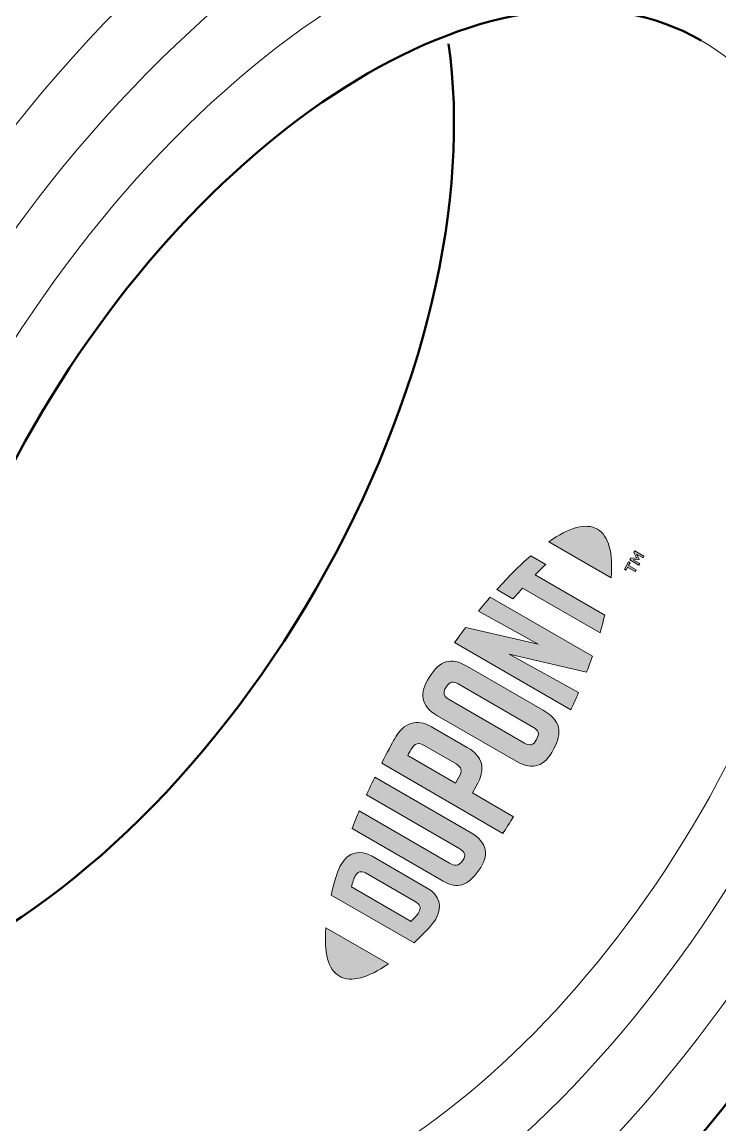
# Model space of a CAD drawing. Header units: inches. Extents: x -22 to 84, y -21 to 19.
# Drawn here: x -14.636 to -14.211, y -0.195 to 0.475 of the extents above; entities that cross this region are included whole.
import ezdxf

# ---------------------------------------------------------------- set-up
doc = ezdxf.new("R2010")
doc.units = ezdxf.units.IN
doc.header["$MEASUREMENT"] = 0
for name, color, linetype, lineweight in [('G-ANNO-TTLB', 7, 'Continuous', 0), ('TYVEK', 7, 'Continuous', 0), ('X-REF - TRACED', 7, 'Continuous', 0)]:
    doc.layers.add(name, color=color, linetype=linetype, lineweight=lineweight)

# ---------------------------------------------------------------- blocks, each defined once
blk = doc.blocks.new('Block_262')
at = {"layer": 'X-REF - TRACED', "true_color": 0x17477e, "transparency": 33554687}
h = blk.add_hatch(color=156, dxfattribs=at)
h.dxf.hatch_style = 2
edge = h.paths.add_edge_path()
edge.add_spline(control_points=[(-14.28606, 0.16692), (-14.27909, 0.16289), (-14.27649, 0.15236), (-14.27769, 0.13734), (-14.27769, 0.13734), (-14.31571, 0.15929), (-14.31571, 0.15929), (-14.30334, 0.16787), (-14.29296, 0.1709), (-14.28606, 0.16692)], knot_values=[0, 0, 0, 0, 1, 1, 1, 2, 2, 2, 3, 3, 3, 3], degree=3, periodic=0)
h = blk.add_hatch(color=156, dxfattribs=at)
h.dxf.hatch_style = 2
edge = h.paths.add_edge_path()
edge.add_spline(control_points=[(-14.33742, 0.12444), (-14.33547, 0.12674), (-14.3335, 0.12897), (-14.33154, 0.13112), (-14.33154, 0.13112), (-14.28447, 0.10394), (-14.28447, 0.10394), (-14.28369, 0.10652), (-14.28236, 0.11136), (-14.28157, 0.11465), (-14.28157, 0.11465), (-14.32396, 0.13912), (-14.32396, 0.13912), (-14.32171, 0.14141), (-14.31954, 0.14355), (-14.31753, 0.14549), (-14.31753, 0.14549), (-14.32661, 0.15073), (-14.32661, 0.15073), (-14.3334, 0.14488), (-14.34003, 0.13821), (-14.34726, 0.13012), (-14.34726, 0.13012), (-14.33742, 0.12444), (-14.33742, 0.12444)], knot_values=[0, 0, 0, 0, 1, 1, 1, 2, 2, 2, 3, 3, 3, 4, 4, 4, 5, 5, 5, 6, 6, 6, 7, 7, 7, 8, 8, 8, 8], degree=3, periodic=0)
h = blk.add_hatch(color=156, dxfattribs=at)
h.dxf.hatch_style = 2
edge = h.paths.add_edge_path()
edge.add_spline(control_points=[(-14.26637, 0.14819), (-14.26637, 0.14819), (-14.26572, 0.14931), (-14.26572, 0.14931), (-14.26572, 0.14931), (-14.26217, 0.14947), (-14.26217, 0.14947), (-14.26217, 0.14947), (-14.26381, 0.15262), (-14.26381, 0.15262), (-14.26381, 0.15262), (-14.26318, 0.15371), (-14.26318, 0.15371), (-14.26318, 0.15371), (-14.25771, 0.15054), (-14.25771, 0.15054), (-14.25771, 0.15054), (-14.25829, 0.14953), (-14.25829, 0.14953), (-14.25829, 0.14953), (-14.26219, 0.15178), (-14.26219, 0.15178), (-14.26219, 0.15178), (-14.26055, 0.14858), (-14.26055, 0.14858), (-14.26055, 0.14858), (-14.26061, 0.14847), (-14.26061, 0.14847), (-14.26061, 0.14847), (-14.2642, 0.14829), (-14.2642, 0.14829), (-14.2642, 0.14829), (-14.2603, 0.14604), (-14.2603, 0.14604), (-14.2603, 0.14604), (-14.26089, 0.14503), (-14.26089, 0.14503), (-14.26089, 0.14503), (-14.26637, 0.14819), (-14.26637, 0.14819)], knot_values=[0, 0, 0, 0, 1, 1, 1, 2, 2, 2, 3, 3, 3, 4, 4, 4, 5, 5, 5, 6, 6, 6, 7, 7, 7, 8, 8, 8, 9, 9, 9, 10, 10, 10, 11, 11, 11, 12, 12, 12, 13, 13, 13, 13], degree=3, periodic=0)
edge = h.paths.add_edge_path()
edge.add_spline(control_points=[(-14.26767, 0.14373), (-14.26767, 0.14373), (-14.26864, 0.14204), (-14.26864, 0.14204), (-14.26864, 0.14204), (-14.2696, 0.14259), (-14.2696, 0.14259), (-14.2696, 0.14259), (-14.26704, 0.14702), (-14.26704, 0.14702), (-14.26704, 0.14702), (-14.26608, 0.14646), (-14.26608, 0.14646), (-14.26608, 0.14646), (-14.26706, 0.14478), (-14.26706, 0.14478), (-14.26706, 0.14478), (-14.26254, 0.14217), (-14.26254, 0.14217), (-14.26254, 0.14217), (-14.26315, 0.14112), (-14.26315, 0.14112), (-14.26315, 0.14112), (-14.26767, 0.14373), (-14.26767, 0.14373)], knot_values=[0, 0, 0, 0, 1, 1, 1, 2, 2, 2, 3, 3, 3, 4, 4, 4, 5, 5, 5, 6, 6, 6, 7, 7, 7, 8, 8, 8, 8], degree=3, periodic=0)
h = blk.add_hatch(color=156, dxfattribs=at)
h.dxf.hatch_style = 2
edge = h.paths.add_edge_path()
edge.add_spline(control_points=[(-14.32204, 0.09692), (-14.32204, 0.09692), (-14.36619, 0.10708), (-14.36619, 0.10708), (-14.36841, 0.10419), (-14.37101, 0.10066), (-14.37296, 0.0979), (-14.37296, 0.0979), (-14.30216, 0.05702), (-14.30216, 0.05702), (-14.30117, 0.05918), (-14.29875, 0.06475), (-14.29753, 0.06765), (-14.29753, 0.06765), (-14.33973, 0.09092), (-14.33973, 0.09092), (-14.33973, 0.09092), (-14.29261, 0.07993), (-14.29261, 0.07993), (-14.29153, 0.08276), (-14.29001, 0.08692), (-14.28905, 0.08968), (-14.28905, 0.08968), (-14.35126, 0.12559), (-14.35126, 0.12559), (-14.35326, 0.1233), (-14.35678, 0.11905), (-14.35843, 0.11698), (-14.35843, 0.11698), (-14.32204, 0.09692), (-14.32204, 0.09692)], knot_values=[0, 0, 0, 0, 1, 1, 1, 2, 2, 2, 3, 3, 3, 4, 4, 4, 5, 5, 5, 6, 6, 6, 7, 7, 7, 8, 8, 8, 9, 9, 9, 10, 10, 10, 10], degree=3, periodic=0)
h = blk.add_hatch(color=156, dxfattribs=at)
h.dxf.hatch_style = 2
edge = h.paths.add_edge_path()
edge.add_spline(control_points=[(-14.3249, 0.04625), (-14.32198, 0.04457), (-14.32103, 0.04273), (-14.32304, 0.03899), (-14.32512, 0.03515), (-14.32733, 0.03506), (-14.33035, 0.03681), (-14.33035, 0.03681), (-14.37635, 0.06336), (-14.37635, 0.06336), (-14.37937, 0.06511), (-14.38045, 0.0671), (-14.37816, 0.07082), (-14.37594, 0.07442), (-14.37381, 0.07449), (-14.37089, 0.07281), (-14.37089, 0.07281), (-14.3249, 0.04625), (-14.3249, 0.04625)], knot_values=[0, 0, 0, 0, 1, 1, 1, 2, 2, 2, 3, 3, 3, 4, 4, 4, 5, 5, 5, 6, 6, 6, 6], degree=3, periodic=0)
edge = h.paths.add_edge_path()
edge.add_spline(control_points=[(-14.38847, 0.07677), (-14.39448, 0.06743), (-14.39354, 0.05926), (-14.38383, 0.05365), (-14.38383, 0.05365), (-14.33556, 0.02578), (-14.33556, 0.02578), (-14.32531, 0.01986), (-14.3181, 0.02261), (-14.31268, 0.03301), (-14.30738, 0.04319), (-14.30817, 0.05055), (-14.31907, 0.05685), (-14.31907, 0.05685), (-14.36514, 0.08345), (-14.36514, 0.08345), (-14.37554, 0.08945), (-14.38194, 0.0869), (-14.38847, 0.07677)], knot_values=[0, 0, 0, 0, 1, 1, 1, 2, 2, 2, 3, 3, 3, 4, 4, 4, 5, 5, 5, 6, 6, 6, 6], degree=3, periodic=0)
h = blk.add_hatch(color=156, dxfattribs=at)
h.dxf.hatch_style = 2
edge = h.paths.add_edge_path()
edge.add_spline(control_points=[(-14.37204, 0.0241), (-14.36887, 0.02227), (-14.3679, 0.02023), (-14.37032, 0.01601), (-14.37032, 0.01601), (-14.37241, 0.01237), (-14.37241, 0.01237), (-14.37241, 0.01237), (-14.40152, 0.02918), (-14.40152, 0.02918), (-14.40068, 0.03085), (-14.4002, 0.03172), (-14.39964, 0.0327), (-14.39701, 0.03725), (-14.39473, 0.0372), (-14.39149, 0.03533), (-14.39149, 0.03533), (-14.37204, 0.0241), (-14.37204, 0.0241)], knot_values=[0, 0, 0, 0, 1, 1, 1, 2, 2, 2, 3, 3, 3, 4, 4, 4, 5, 5, 5, 6, 6, 6, 6], degree=3, periodic=0)
edge = h.paths.add_edge_path()
edge.add_spline(control_points=[(-14.40959, 0.03925), (-14.41063, 0.03744), (-14.4142, 0.03074), (-14.41733, 0.02449), (-14.41733, 0.02449), (-14.34355, -0.01811), (-14.34355, -0.01811), (-14.34226, -0.01612), (-14.33886, -0.01089), (-14.3371, -0.00802), (-14.3371, -0.00802), (-14.36216, 0.00645), (-14.36216, 0.00645), (-14.36216, 0.00645), (-14.35982, 0.01052), (-14.35982, 0.01052), (-14.35359, 0.02139), (-14.35585, 0.02872), (-14.36522, 0.03413), (-14.36522, 0.03413), (-14.38696, 0.04668), (-14.38696, 0.04668), (-14.39614, 0.05198), (-14.40364, 0.04954), (-14.40959, 0.03925)], knot_values=[0, 0, 0, 0, 1, 1, 1, 2, 2, 2, 3, 3, 3, 4, 4, 4, 5, 5, 5, 6, 6, 6, 7, 7, 7, 8, 8, 8, 8], degree=3, periodic=0)
h = blk.add_hatch(color=156, dxfattribs=at)
h.dxf.hatch_style = 2
edge = h.paths.add_edge_path()
edge.add_spline(control_points=[(-14.36977, -0.02758), (-14.36686, -0.02927), (-14.36559, -0.03133), (-14.36813, -0.03472), (-14.37063, -0.03804), (-14.37269, -0.03813), (-14.37615, -0.03613), (-14.37615, -0.03613), (-14.43097, -0.00449), (-14.43097, -0.00449), (-14.43208, -0.00701), (-14.4344, -0.01272), (-14.43538, -0.01518), (-14.43538, -0.01518), (-14.37994, -0.04719), (-14.37994, -0.04719), (-14.37109, -0.0523), (-14.36516, -0.04999), (-14.35813, -0.04049), (-14.35169, -0.03181), (-14.3531, -0.02339), (-14.36293, -0.01772), (-14.36293, -0.01772), (-14.4215, 0.0161), (-14.4215, 0.0161), (-14.42251, 0.01409), (-14.42565, 0.00741), (-14.42662, 0.00524), (-14.42662, 0.00524), (-14.36977, -0.02758), (-14.36977, -0.02758)], knot_values=[0, 0, 0, 0, 1, 1, 1, 2, 2, 2, 3, 3, 3, 4, 4, 4, 5, 5, 5, 6, 6, 6, 7, 7, 7, 8, 8, 8, 9, 9, 9, 10, 10, 10, 10], degree=3, periodic=0)
h = blk.add_hatch(color=156, dxfattribs=at)
h.dxf.hatch_style = 2
edge = h.paths.add_edge_path()
edge.add_spline(control_points=[(-14.39637, -0.06001), (-14.39345, -0.0617), (-14.39349, -0.064), (-14.3947, -0.0661), (-14.39564, -0.06773), (-14.39769, -0.0699), (-14.39943, -0.07163), (-14.39943, -0.07163), (-14.43577, -0.05065), (-14.43577, -0.05065), (-14.43512, -0.04829), (-14.43427, -0.04543), (-14.43333, -0.0438), (-14.43212, -0.04171), (-14.43013, -0.04052), (-14.42722, -0.0422), (-14.42722, -0.0422), (-14.39637, -0.06001), (-14.39637, -0.06001)], knot_values=[0, 0, 0, 0, 1, 1, 1, 2, 2, 2, 3, 3, 3, 4, 4, 4, 5, 5, 5, 6, 6, 6, 6], degree=3, periodic=0)
edge = h.paths.add_edge_path()
edge.add_spline(control_points=[(-14.44203, -0.03694), (-14.44393, -0.04024), (-14.4457, -0.04555), (-14.44801, -0.05567), (-14.44801, -0.05567), (-14.39764, -0.08475), (-14.39764, -0.08475), (-14.39099, -0.07852), (-14.38631, -0.0735), (-14.38441, -0.07021), (-14.38003, -0.06262), (-14.3822, -0.05567), (-14.38965, -0.05137), (-14.38965, -0.05137), (-14.42309, -0.03206), (-14.42309, -0.03206), (-14.43054, -0.02776), (-14.43765, -0.02936), (-14.44203, -0.03694)], knot_values=[0, 0, 0, 0, 1, 1, 1, 2, 2, 2, 3, 3, 3, 4, 4, 4, 5, 5, 5, 6, 6, 6, 6], degree=3, periodic=0)
h = blk.add_hatch(color=156, dxfattribs=at)
h.dxf.hatch_style = 2
edge = h.paths.add_edge_path()
edge.add_spline(control_points=[(-14.44306, -0.10501), (-14.4361, -0.10903), (-14.42567, -0.10603), (-14.41328, -0.09747), (-14.41328, -0.09747), (-14.45127, -0.07554), (-14.45127, -0.07554), (-14.45253, -0.09053), (-14.44996, -0.10102), (-14.44306, -0.10501)], knot_values=[0, 0, 0, 0, 1, 1, 1, 2, 2, 2, 3, 3, 3, 3], degree=3, periodic=0)
at = {"layer": 'X-REF - TRACED'}
for points, knots in [([(-14.28606, 0.16692), (-14.27909, 0.16289), (-14.27649, 0.15236), (-14.27769, 0.13734), (-14.27769, 0.13734), (-14.31571, 0.15929), (-14.31571, 0.15929), (-14.30334, 0.16787), (-14.29296, 0.1709), (-14.28606, 0.16692)], [0, 0, 0, 0, 1, 1, 1, 2, 2, 2, 3, 3, 3, 3]), ([(-14.33742, 0.12444), (-14.33547, 0.12674), (-14.3335, 0.12897), (-14.33154, 0.13112), (-14.33154, 0.13112), (-14.28447, 0.10394), (-14.28447, 0.10394), (-14.28369, 0.10652), (-14.28236, 0.11136), (-14.28157, 0.11465), (-14.28157, 0.11465), (-14.32396, 0.13912), (-14.32396, 0.13912), (-14.32171, 0.14141), (-14.31954, 0.14355), (-14.31753, 0.14549), (-14.31753, 0.14549), (-14.32661, 0.15073), (-14.32661, 0.15073), (-14.3334, 0.14488), (-14.34003, 0.13821), (-14.34726, 0.13012), (-14.34726, 0.13012), (-14.33742, 0.12444), (-14.33742, 0.12444)], [0, 0, 0, 0, 1, 1, 1, 2, 2, 2, 3, 3, 3, 4, 4, 4, 5, 5, 5, 6, 6, 6, 7, 7, 7, 8, 8, 8, 8]), ([(-14.26637, 0.14819), (-14.26637, 0.14819), (-14.26572, 0.14931), (-14.26572, 0.14931), (-14.26572, 0.14931), (-14.26217, 0.14947), (-14.26217, 0.14947), (-14.26217, 0.14947), (-14.26381, 0.15262), (-14.26381, 0.15262), (-14.26381, 0.15262), (-14.26318, 0.15371), (-14.26318, 0.15371), (-14.26318, 0.15371), (-14.25771, 0.15054), (-14.25771, 0.15054), (-14.25771, 0.15054), (-14.25829, 0.14953), (-14.25829, 0.14953), (-14.25829, 0.14953), (-14.26219, 0.15178), (-14.26219, 0.15178), (-14.26219, 0.15178), (-14.26055, 0.14858), (-14.26055, 0.14858), (-14.26055, 0.14858), (-14.26061, 0.14847), (-14.26061, 0.14847), (-14.26061, 0.14847), (-14.2642, 0.14829), (-14.2642, 0.14829), (-14.2642, 0.14829), (-14.2603, 0.14604), (-14.2603, 0.14604), (-14.2603, 0.14604), (-14.26089, 0.14503), (-14.26089, 0.14503), (-14.26089, 0.14503), (-14.26637, 0.14819), (-14.26637, 0.14819)], [0, 0, 0, 0, 1, 1, 1, 2, 2, 2, 3, 3, 3, 4, 4, 4, 5, 5, 5, 6, 6, 6, 7, 7, 7, 8, 8, 8, 9, 9, 9, 10, 10, 10, 11, 11, 11, 12, 12, 12, 13, 13, 13, 13]), ([(-14.26767, 0.14373), (-14.26767, 0.14373), (-14.26864, 0.14204), (-14.26864, 0.14204), (-14.26864, 0.14204), (-14.2696, 0.14259), (-14.2696, 0.14259), (-14.2696, 0.14259), (-14.26704, 0.14702), (-14.26704, 0.14702), (-14.26704, 0.14702), (-14.26608, 0.14646), (-14.26608, 0.14646), (-14.26608, 0.14646), (-14.26706, 0.14478), (-14.26706, 0.14478), (-14.26706, 0.14478), (-14.26254, 0.14217), (-14.26254, 0.14217), (-14.26254, 0.14217), (-14.26315, 0.14112), (-14.26315, 0.14112), (-14.26315, 0.14112), (-14.26767, 0.14373), (-14.26767, 0.14373)], [0, 0, 0, 0, 1, 1, 1, 2, 2, 2, 3, 3, 3, 4, 4, 4, 5, 5, 5, 6, 6, 6, 7, 7, 7, 8, 8, 8, 8]), ([(-14.32204, 0.09692), (-14.32204, 0.09692), (-14.36619, 0.10708), (-14.36619, 0.10708), (-14.36841, 0.10419), (-14.37101, 0.10066), (-14.37296, 0.0979), (-14.37296, 0.0979), (-14.30216, 0.05702), (-14.30216, 0.05702), (-14.30117, 0.05918), (-14.29875, 0.06475), (-14.29753, 0.06765), (-14.29753, 0.06765), (-14.33973, 0.09092), (-14.33973, 0.09092), (-14.33973, 0.09092), (-14.29261, 0.07993), (-14.29261, 0.07993), (-14.29153, 0.08276), (-14.29001, 0.08692), (-14.28905, 0.08968), (-14.28905, 0.08968), (-14.35126, 0.12559), (-14.35126, 0.12559), (-14.35326, 0.1233), (-14.35678, 0.11905), (-14.35843, 0.11698), (-14.35843, 0.11698), (-14.32204, 0.09692), (-14.32204, 0.09692)], [0, 0, 0, 0, 1, 1, 1, 2, 2, 2, 3, 3, 3, 4, 4, 4, 5, 5, 5, 6, 6, 6, 7, 7, 7, 8, 8, 8, 9, 9, 9, 10, 10, 10, 10]), ([(-14.38847, 0.07677), (-14.39448, 0.06743), (-14.39354, 0.05926), (-14.38383, 0.05365), (-14.38383, 0.05365), (-14.33556, 0.02578), (-14.33556, 0.02578), (-14.32531, 0.01986), (-14.3181, 0.02261), (-14.31268, 0.03301), (-14.30738, 0.04319), (-14.30817, 0.05055), (-14.31907, 0.05685), (-14.31907, 0.05685), (-14.36514, 0.08345), (-14.36514, 0.08345), (-14.37554, 0.08945), (-14.38194, 0.0869), (-14.38847, 0.07677)], [0, 0, 0, 0, 1, 1, 1, 2, 2, 2, 3, 3, 3, 4, 4, 4, 5, 5, 5, 6, 6, 6, 6]), ([(-14.3249, 0.04625), (-14.32198, 0.04457), (-14.32103, 0.04273), (-14.32304, 0.03899), (-14.32512, 0.03515), (-14.32733, 0.03506), (-14.33035, 0.03681), (-14.33035, 0.03681), (-14.37635, 0.06336), (-14.37635, 0.06336), (-14.37937, 0.06511), (-14.38045, 0.0671), (-14.37816, 0.07082), (-14.37594, 0.07442), (-14.37381, 0.07449), (-14.37089, 0.07281), (-14.37089, 0.07281), (-14.3249, 0.04625), (-14.3249, 0.04625)], [0, 0, 0, 0, 1, 1, 1, 2, 2, 2, 3, 3, 3, 4, 4, 4, 5, 5, 5, 6, 6, 6, 6]), ([(-14.40959, 0.03925), (-14.41063, 0.03744), (-14.4142, 0.03074), (-14.41733, 0.02449), (-14.41733, 0.02449), (-14.34355, -0.01811), (-14.34355, -0.01811), (-14.34226, -0.01612), (-14.33886, -0.01089), (-14.3371, -0.00802), (-14.3371, -0.00802), (-14.36216, 0.00645), (-14.36216, 0.00645), (-14.36216, 0.00645), (-14.35982, 0.01052), (-14.35982, 0.01052), (-14.35359, 0.02139), (-14.35585, 0.02872), (-14.36522, 0.03413), (-14.36522, 0.03413), (-14.38696, 0.04668), (-14.38696, 0.04668), (-14.39614, 0.05198), (-14.40364, 0.04954), (-14.40959, 0.03925)], [0, 0, 0, 0, 1, 1, 1, 2, 2, 2, 3, 3, 3, 4, 4, 4, 5, 5, 5, 6, 6, 6, 7, 7, 7, 8, 8, 8, 8]), ([(-14.37204, 0.0241), (-14.36887, 0.02227), (-14.3679, 0.02023), (-14.37032, 0.01601), (-14.37032, 0.01601), (-14.37241, 0.01237), (-14.37241, 0.01237), (-14.37241, 0.01237), (-14.40152, 0.02918), (-14.40152, 0.02918), (-14.40068, 0.03085), (-14.4002, 0.03172), (-14.39964, 0.0327), (-14.39701, 0.03725), (-14.39473, 0.0372), (-14.39149, 0.03533), (-14.39149, 0.03533), (-14.37204, 0.0241), (-14.37204, 0.0241)], [0, 0, 0, 0, 1, 1, 1, 2, 2, 2, 3, 3, 3, 4, 4, 4, 5, 5, 5, 6, 6, 6, 6]), ([(-14.36977, -0.02758), (-14.36686, -0.02927), (-14.36559, -0.03133), (-14.36813, -0.03472), (-14.37063, -0.03804), (-14.37269, -0.03813), (-14.37615, -0.03613), (-14.37615, -0.03613), (-14.43097, -0.00449), (-14.43097, -0.00449), (-14.43208, -0.00701), (-14.4344, -0.01272), (-14.43538, -0.01518), (-14.43538, -0.01518), (-14.37994, -0.04719), (-14.37994, -0.04719), (-14.37109, -0.0523), (-14.36516, -0.04999), (-14.35813, -0.04049), (-14.35169, -0.03181), (-14.3531, -0.02339), (-14.36293, -0.01772), (-14.36293, -0.01772), (-14.4215, 0.0161), (-14.4215, 0.0161), (-14.42251, 0.01409), (-14.42565, 0.00741), (-14.42662, 0.00524), (-14.42662, 0.00524), (-14.36977, -0.02758), (-14.36977, -0.02758)], [0, 0, 0, 0, 1, 1, 1, 2, 2, 2, 3, 3, 3, 4, 4, 4, 5, 5, 5, 6, 6, 6, 7, 7, 7, 8, 8, 8, 9, 9, 9, 10, 10, 10, 10]), ([(-14.44203, -0.03694), (-14.44393, -0.04024), (-14.4457, -0.04555), (-14.44801, -0.05567), (-14.44801, -0.05567), (-14.39764, -0.08475), (-14.39764, -0.08475), (-14.39099, -0.07852), (-14.38631, -0.0735), (-14.38441, -0.07021), (-14.38003, -0.06262), (-14.3822, -0.05567), (-14.38965, -0.05137), (-14.38965, -0.05137), (-14.42309, -0.03206), (-14.42309, -0.03206), (-14.43054, -0.02776), (-14.43765, -0.02936), (-14.44203, -0.03694)], [0, 0, 0, 0, 1, 1, 1, 2, 2, 2, 3, 3, 3, 4, 4, 4, 5, 5, 5, 6, 6, 6, 6]), ([(-14.39637, -0.06001), (-14.39345, -0.0617), (-14.39349, -0.064), (-14.3947, -0.0661), (-14.39564, -0.06773), (-14.39769, -0.0699), (-14.39943, -0.07163), (-14.39943, -0.07163), (-14.43577, -0.05065), (-14.43577, -0.05065), (-14.43512, -0.04829), (-14.43427, -0.04543), (-14.43333, -0.0438), (-14.43212, -0.04171), (-14.43013, -0.04052), (-14.42722, -0.0422), (-14.42722, -0.0422), (-14.39637, -0.06001), (-14.39637, -0.06001)], [0, 0, 0, 0, 1, 1, 1, 2, 2, 2, 3, 3, 3, 4, 4, 4, 5, 5, 5, 6, 6, 6, 6]), ([(-14.44306, -0.10501), (-14.4361, -0.10903), (-14.42567, -0.10603), (-14.41328, -0.09747), (-14.41328, -0.09747), (-14.45127, -0.07554), (-14.45127, -0.07554), (-14.45253, -0.09053), (-14.44996, -0.10102), (-14.44306, -0.10501)], [0, 0, 0, 0, 1, 1, 1, 2, 2, 2, 3, 3, 3, 3])]:
    blk.add_open_spline(points, degree=3, knots=knots, dxfattribs=at)
blk = doc.blocks.new('Block_251')
at = {"layer": 'X-REF - TRACED', "color": 250, "lineweight": 50, "true_color": 0x231f20}
for points, knots in [([(-14.72654, -0.40812), (-14.56055, -0.504), (-14.29158, -0.34859), (-14.12552, -0.06117), (-13.95967, 0.22625), (-13.9596, 0.53699), (-14.12559, 0.63287), (-14.12559, 0.63287), (-14.45047, 0.82045), (-14.45047, 0.82045), (-14.61639, 0.91618), (-14.8855, 0.76078), (-15.05142, 0.47343), (-15.21741, 0.18601), (-15.21741, -0.12467), (-15.05142, -0.22055), (-15.05142, -0.22055), (-14.72654, -0.40812), (-14.72654, -0.40812)], [0, 0, 0, 0, 1, 1, 1, 2, 2, 2, 3, 3, 3, 4, 4, 4, 5, 5, 5, 6, 6, 6, 6]), ([(-14.22293, 0.4641), (-14.3351, 0.52878), (-14.51697, 0.42378), (-14.62906, 0.22959), (-14.74123, 0.0354), (-14.74123, -0.17459), (-14.62906, -0.23941)], [0, 0, 0, 0, 1, 1, 1, 2, 2, 2, 2]), ([(-14.70168, -0.10427), (-14.61514, -0.06869), (-14.524, 0.01514), (-14.45743, 0.13044), (-14.39018, 0.24693), (-14.36323, 0.36898), (-14.37667, 0.46215)], [0, 0, 0, 0, 1, 1, 1, 2, 2, 2, 2])]:
    blk.add_open_spline(points, degree=3, knots=knots, dxfattribs=at)
at = {"layer": 'X-REF - TRACED', "color": 250, "lineweight": 20, "true_color": 0x231f20}
for points, knots in [([(-14.40208, 0.61059), (-14.58221, 0.53734), (-14.85974, 0.43165), (-15.19151, 0.50517), (-15.19151, 0.50517), (-15.51576, 0.69226), (-15.51576, 0.69226), (-15.18399, 0.61881), (-14.90646, 0.7245), (-14.72626, 0.79768)], [0, 0, 0, 0, 1, 1, 1, 2, 2, 2, 3, 3, 3, 3]), ([(-14.12559, 0.63287), (-14.29151, 0.72854), (-14.56062, 0.5732), (-14.72654, 0.28585), (-14.89246, -0.00157), (-14.89246, -0.31231), (-14.72654, -0.40812)], [0, 0, 0, 0, 1, 1, 1, 2, 2, 2, 2]), ([(-14.15804, 0.57647), (-14.30599, 0.66198), (-14.546, 0.52342), (-14.69403, 0.26705), (-14.84198, 0.01068), (-14.84198, -0.26643), (-14.69403, -0.35193), (-14.546, -0.4373), (-14.30599, -0.29873), (-14.15797, -0.04237), (-14.00994, 0.21393), (-14.00994, 0.49104), (-14.15804, 0.57647)], [0, 0, 0, 0, 1, 1, 1, 2, 2, 2, 3, 3, 3, 4, 4, 4, 4]), ([(-14.19042, 0.52035), (-14.32048, 0.59541), (-14.53145, 0.47356), (-14.66158, 0.24832), (-14.79157, 0.02308), (-14.79157, -0.22055), (-14.66151, -0.29567), (-14.53145, -0.37073), (-14.32055, -0.24895), (-14.19042, -0.02371), (-14.06042, 0.2016), (-14.06035, 0.44523), (-14.19042, 0.52035)], [0, 0, 0, 0, 1, 1, 1, 2, 2, 2, 3, 3, 3, 4, 4, 4, 4]), ([(-14.62906, -0.23941), (-14.5169, -0.30417), (-14.33503, -0.19917), (-14.22286, -0.00491), (-14.11076, 0.18935), (-14.11076, 0.39934), (-14.22293, 0.4641)], [0, 0, 0, 0, 1, 1, 1, 2, 2, 2, 2])]:
    blk.add_open_spline(points, degree=3, knots=knots, dxfattribs=at)
at = {"layer": 'X-REF - TRACED'}
blk.add_blockref('Block_262', (0, 0), dxfattribs=at)

msp = doc.modelspace()

# ---------------------------------------------------------------- hatches: boundary and pattern name
at = {"layer": 'G-ANNO-TTLB', "true_color": 0xff00ff, "transparency": 33554687}
h = msp.add_hatch(color=6, dxfattribs=at)
edge = h.paths.add_edge_path()
edge.add_spline(control_points=[(19.91565, -15.06516), (19.91565, -15.06516), (-20.7721, -15.06516), (-20.7721, -15.06516), (-20.7721, -15.06516), (-20.7721, 19.05984), (-20.7721, 19.05984), (-20.7721, 19.05984), (19.91565, 19.05984), (19.91565, 19.05984), (19.91565, 19.05984), (19.91565, -15.06516), (19.91565, -15.06516)], knot_values=[0, 0, 0, 0, 1, 1, 1, 2, 2, 2, 3, 3, 3, 4, 4, 4, 4], degree=3, periodic=0)
edge = h.paths.add_edge_path()
edge.add_spline(control_points=[(-20.6471, 18.93484), (-20.6471, 18.93484), (-20.6471, -14.94016), (-20.6471, -14.94016), (-20.6471, -14.94016), (19.79065, -14.94016), (19.79065, -14.94016), (19.79065, -14.94016), (19.79065, 18.93484), (19.79065, 18.93484), (19.79065, 18.93484), (-20.6471, 18.93484), (-20.6471, 18.93484)], knot_values=[0, 0, 0, 0, 1, 1, 1, 2, 2, 2, 3, 3, 3, 4, 4, 4, 4], degree=3, periodic=0)
edge.add_line((-20.6471, 18.93484), (-20.6471, 18.93484))

# ---------------------------------------------------------------- linework, layer by layer
at = {"layer": 'G-ANNO-TTLB'}
for points in [[(19.91565, -15.06516), (19.91565, -15.06516), (-20.7721, -15.06516), (-20.7721, -15.06516), (-20.7721, -15.06516), (-20.7721, 19.05984), (-20.7721, 19.05984), (-20.7721, 19.05984), (19.91565, 19.05984), (19.91565, 19.05984), (19.91565, 19.05984), (19.91565, -15.06516), (19.91565, -15.06516)], [(-20.6471, 18.93484), (-20.6471, 18.93484), (-20.6471, -14.94016), (-20.6471, -14.94016), (-20.6471, -14.94016), (19.79065, -14.94016), (19.79065, -14.94016), (19.79065, -14.94016), (19.79065, 18.93484), (19.79065, 18.93484), (19.79065, 18.93484), (-20.6471, 18.93484), (-20.6471, 18.93484)]]:
    msp.add_open_spline(points, degree=3, knots=[0, 0, 0, 0, 1, 1, 1, 2, 2, 2, 3, 3, 3, 4, 4, 4, 4], dxfattribs=at)
at = {"layer": 'TYVEK', "color": 18, "lineweight": 25, "true_color": 0x000000}
msp.add_circle((-14.83332, 0.44973), 1.03118, dxfattribs=at)

# ---------------------------------------------------------------- block references
at = {"layer": 'X-REF - TRACED'}
msp.add_blockref('Block_251', (0, 0), dxfattribs=at)

doc.saveas('drawing.dxf')
